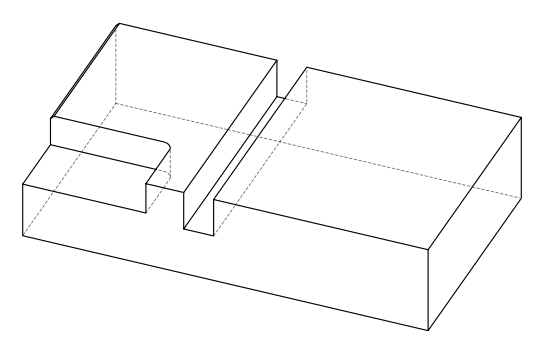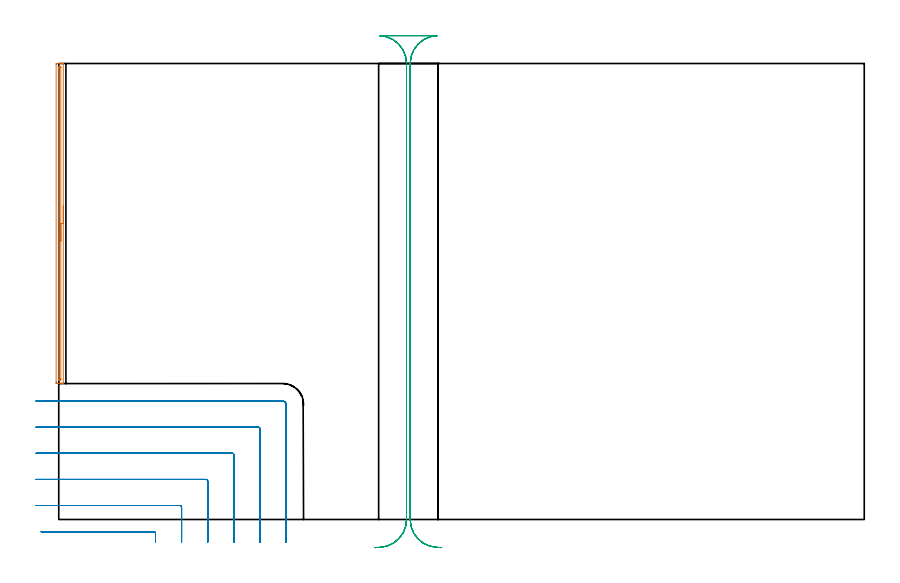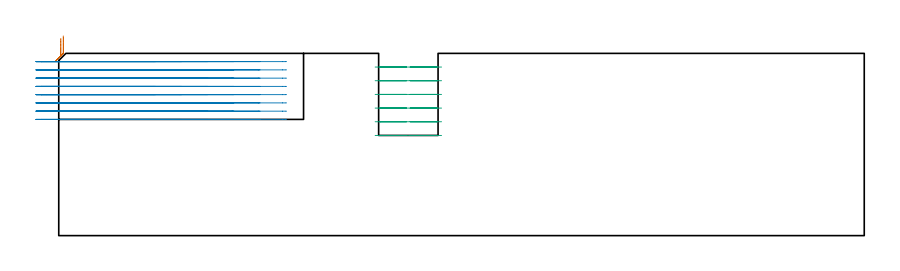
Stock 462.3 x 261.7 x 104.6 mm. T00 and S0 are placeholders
(PLAN: 3 operations, 2 tool changes, 26.8 min)
(1 AREA_MILL | FG_CHAMFER_SURFACE | UGT0205_001 | 3.1 min | 1567 mm3)
(2 MILL_CORNER_NOTCH_RECTANGULAR | CORNER_NOTCH_RECTANGULAR | UGT0201_094 | Follow Part, ap 5, ae 75% | 15.69 min | 414197 mm3)
(3 MILL_RECTANGULAR_SLOT | SLOT_RECTANGULAR | UGT0201_004 | Follow Part, ap 8, ae 75% | 8.02 min | 420324 mm3)
(TOOL UGT0205_001 | Chamfer Mill 20 x 3 x 45 deg. | D20 FL50 Z2)
(TOOL UGT0201_094 | End mill 20 mm | D20 FL38 Z4)
(TOOL UGT0201_004 | End Mill 32 mm | D32 FL53 Z6)
(OP 1 AREA_MILL)
G17 G21 G94 G90
T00 M6
G54
G17 G0 G90 X2.6 Y179.85 S1061 M3
G43 Z114.6 H0
G94 G1 Y179.812 Z113.728 F250.
Y179.698 Z112.863
Y179.509 Z112.012
Y179.247 Z111.18
Y178.913 Z110.374
Y178.51 Z109.6
Y178.042 Z108.864
Y177.51 Z108.172
Y176.921 Z107.529
Y176.278 Z106.939
Y175.586 Z106.408
Y174.85 Z105.94
Y174.076 Z105.537
Y173.27 Z105.203
Y172.438 Z104.941
Y171.586 Z104.752
Y170.722 Z104.638
Y169.85 Z104.6
Y78.184
X2.597 Y78.01 Z104.588
X2.475 Y78.002 Z104.467
X2.347 Y78. Z104.346
X2.139 Z104.139
X1.421 Z103.416
X0.191 Z102.188
X-1.073 Z100.923
X-1.192 Y78.002 Z100.803
X-1.493 Y78.01 Z100.503
X-1.498 Y78.318 Z100.5
X-1.5 Y78.631
Y78.947
Y261.069
X-1.498 Y261.382
X-1.493 Y261.69 Z100.503
X-1.192 Y261.7 Z100.803
X-0.936 Z101.059
X-0.321 Z101.673
X1.062 Z103.058
X1.421 Z103.416
X2.139 Z104.139
X2.347 Z104.346
X2.475 Y261.698 Z104.467
X2.597 Y261.69 Z104.588
X2.6 Y261.516 Z104.6
Y169.85
X1.186 Z103.186
X1.185 Y80.662 Z103.185
X1.184 Y80.42 Z103.184
X1.18 Y80.094 Z103.18
X1.179 Y80.021 Z103.179
X1.095 Y80.01 Z103.095
X0.956 Y80.003 Z102.956
X0.55 Y80.001 Z102.55
X0.086 Y80.002 Z102.086
X-0.049 Y80.008 Z101.951
X-0.077 Y80.01 Z101.923
X-0.08 Y80.059 Z101.92
X-0.083 Y80.176 Z101.917
X-0.085 Y80.42 Z101.915
Y259.038
X-0.084 Y259.28 Z101.916
X-0.081 Y259.606 Z101.919
X-0.079 Y259.679 Z101.921
X0.005 Y259.69 Z102.005
X0.144 Y259.697 Z102.144
X0.55 Y259.699 Z102.55
X1.014 Y259.698 Z103.014
X1.149 Y259.692 Z103.149
X1.177 Y259.69 Z103.177
X1.179 Y259.641 Z103.179
X1.183 Y259.524 Z103.183
X1.185 Y259.28 Z103.185
X1.186 Y169.85 Z103.186
Y168.978 Z103.224
Y168.114 Z103.338
Y167.262 Z103.526
Y166.43 Z103.789
Y165.624 Z104.123
Y164.85 Z104.525
Y164.114 Z104.994
Y163.422 Z105.525
Y162.779 Z106.115
Y162.19 Z106.758
Y161.658 Z107.45
Y161.19 Z108.186
Y160.787 Z108.96
Y160.453 Z109.765
Y160.191 Z110.598
Y160.002 Z111.449
Y159.888 Z112.314
Y159.85 Z113.186
G0 Z114.6
M5
M2
(OP 2 MILL_CORNER_NOTCH_RECTANGULAR)
G17 G21 G94 G90
T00 M6
G54
G17 G0 G90 X55.5 Y-13. S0 M3
G43 Z114.6 H0
Z99.862
G94 G1 Y-10. F250.
Y-7.993 F500.
G3 X54.507 Y-7. R1.
G1 X-7.141
X-10.141 F250.
G0 Z114.6
X70.5 Y-13.
Z99.862
G1 Y-10.
Y7.006 F500.
G3 X69.506 Y8. R1.
G1 X-10.
X-13. F250.
G0 Z114.6
X85.5 Y-13.
Z99.862
G1 Y-10.
Y22.006 F500.
G3 X84.506 Y23. R1.
G1 X-10.
X-13. F250.
G0 Z114.6
X100.5 Y-13.
Z99.862
G1 Y-10.
Y37.005 F500.
G3 X99.505 Y38. R1.
G1 X-10.
X-13. F250.
G0 Z114.6
X115.5 Y-13.
Z99.862
G1 Y-10.
Y52.005 F500.
G3 X114.505 Y53. R1.
G1 X-10.
X-13. F250.
G0 Z114.6
X130.5 Y-13.
Z99.862
G1 Y-10.
Y66. F500.
G3 X128.5 Y68. R2.
G1 X-10.
X-13. F250.
G0 Z114.6
X55.5 Y-13.
Z95.125
G1 Y-10.
Y-7.993 F500.
G3 X54.507 Y-7. R1.
G1 X-7.141
X-10.141 F250.
G0 Z114.6
X70.5 Y-13.
Z95.125
G1 Y-10.
Y7.006 F500.
G3 X69.506 Y8. R1.
G1 X-10.
X-13. F250.
G0 Z114.6
X85.5 Y-13.
Z95.125
G1 Y-10.
Y22.006 F500.
G3 X84.506 Y23. R1.
G1 X-10.
X-13. F250.
G0 Z114.6
X100.5 Y-13.
Z95.125
G1 Y-10.
Y37.005 F500.
G3 X99.505 Y38. R1.
G1 X-10.
X-13. F250.
G0 Z114.6
X115.5 Y-13.
Z95.125
G1 Y-10.
Y52.005 F500.
G3 X114.505 Y53. R1.
G1 X-10.
X-13. F250.
G0 Z114.6
X130.5 Y-13.
Z95.125
G1 Y-10.
Y66. F500.
G3 X128.5 Y68. R2.
G1 X-10.
X-13. F250.
G0 Z114.6
X55.5 Y-13.
Z90.387
G1 Y-10.
Y-7.993 F500.
G3 X54.507 Y-7. R1.
G1 X-7.141
X-10.141 F250.
G0 Z114.6
X70.5 Y-13.
Z90.387
G1 Y-10.
Y7.006 F500.
G3 X69.506 Y8. R1.
G1 X-10.
X-13. F250.
G0 Z114.6
X85.5 Y-13.
Z90.387
G1 Y-10.
Y22.006 F500.
G3 X84.506 Y23. R1.
G1 X-10.
X-13. F250.
G0 Z114.6
X100.5 Y-13.
Z90.387
G1 Y-10.
Y37.005 F500.
G3 X99.505 Y38. R1.
G1 X-10.
X-13. F250.
G0 Z114.6
X115.5 Y-13.
Z90.387
G1 Y-10.
Y52.005 F500.
G3 X114.505 Y53. R1.
G1 X-10.
X-13. F250.
G0 Z114.6
X130.5 Y-13.
Z90.387
G1 Y-10.
Y66. F500.
G3 X128.5 Y68. R2.
G1 X-10.
X-13. F250.
G0 Z114.6
X55.5 Y-13.
Z85.65
G1 Y-10.
Y-7.993 F500.
G3 X54.507 Y-7. R1.
G1 X-7.141
X-10.141 F250.
G0 Z114.6
X70.5 Y-13.
Z85.65
G1 Y-10.
Y7.006 F500.
G3 X69.506 Y8. R1.
G1 X-10.
X-13. F250.
G0 Z114.6
X85.5 Y-13.
Z85.65
G1 Y-10.
Y22.006 F500.
G3 X84.506 Y23. R1.
G1 X-10.
X-13. F250.
G0 Z114.6
X100.5 Y-13.
Z85.65
G1 Y-10.
Y37.005 F500.
G3 X99.505 Y38. R1.
G1 X-10.
X-13. F250.
G0 Z114.6
X115.5 Y-13.
Z85.65
G1 Y-10.
Y52.005 F500.
G3 X114.505 Y53. R1.
G1 X-10.
X-13. F250.
G0 Z114.6
X130.5 Y-13.
Z85.65
G1 Y-10.
Y66. F500.
G3 X128.5 Y68. R2.
G1 X-10.
X-13. F250.
G0 Z114.6
X55.5 Y-13.
Z80.912
G1 Y-10.
Y-7.993 F500.
G3 X54.507 Y-7. R1.
G1 X-7.141
X-10.141 F250.
G0 Z114.6
X70.5 Y-13.
Z80.912
G1 Y-10.
Y7.006 F500.
G3 X69.506 Y8. R1.
G1 X-10.
X-13. F250.
G0 Z114.6
X85.5 Y-13.
Z80.912
G1 Y-10.
Y22.006 F500.
G3 X84.506 Y23. R1.
G1 X-10.
X-13. F250.
G0 Z114.6
X100.5 Y-13.
Z80.912
G1 Y-10.
Y37.005 F500.
G3 X99.505 Y38. R1.
G1 X-10.
X-13. F250.
G0 Z114.6
X115.5 Y-13.
Z80.912
G1 Y-10.
Y52.005 F500.
G3 X114.505 Y53. R1.
G1 X-10.
X-13. F250.
G0 Z114.6
X130.5 Y-13.
Z80.912
G1 Y-10.
Y66. F500.
G3 X128.5 Y68. R2.
G1 X-10.
X-13. F250.
G0 Z114.6
X55.5 Y-13.
Z76.175
G1 Y-10.
Y-7.993 F500.
G3 X54.507 Y-7. R1.
G1 X-7.141
X-10.141 F250.
G0 Z114.6
X70.5 Y-13.
Z76.175
G1 Y-10.
Y7.006 F500.
G3 X69.506 Y8. R1.
G1 X-10.
X-13. F250.
G0 Z114.6
X85.5 Y-13.
Z76.175
G1 Y-10.
Y22.006 F500.
G3 X84.506 Y23. R1.
G1 X-10.
X-13. F250.
G0 Z114.6
X100.5 Y-13.
Z76.175
G1 Y-10.
Y37.005 F500.
G3 X99.505 Y38. R1.
G1 X-10.
X-13. F250.
G0 Z114.6
X115.5 Y-13.
Z76.175
G1 Y-10.
Y52.005 F500.
G3 X114.505 Y53. R1.
G1 X-10.
X-13. F250.
G0 Z114.6
X130.5 Y-13.
Z76.175
G1 Y-10.
Y66. F500.
G3 X128.5 Y68. R2.
G1 X-10.
X-13. F250.
G0 Z114.6
X55.5 Y-13.
Z71.437
G1 Y-10.
Y-7.993 F500.
G3 X54.507 Y-7. R1.
G1 X-7.141
X-10.141 F250.
G0 Z114.6
X70.5 Y-13.
Z71.437
G1 Y-10.
Y7.006 F500.
G3 X69.506 Y8. R1.
G1 X-10.
X-13. F250.
G0 Z114.6
X85.5 Y-13.
Z71.437
G1 Y-10.
Y22.006 F500.
G3 X84.506 Y23. R1.
G1 X-10.
X-13. F250.
G0 Z114.6
X100.5 Y-13.
Z71.437
G1 Y-10.
Y37.005 F500.
G3 X99.505 Y38. R1.
G1 X-10.
X-13. F250.
G0 Z114.6
X115.5 Y-13.
Z71.437
G1 Y-10.
Y52.005 F500.
G3 X114.505 Y53. R1.
G1 X-10.
X-13. F250.
G0 Z114.6
X130.5 Y-13.
Z71.437
G1 Y-10.
Y66. F500.
G3 X128.5 Y68. R2.
G1 X-10.
X-13. F250.
G0 Z114.6
X55.5 Y-13.
Z66.7
G1 Y-10.
Y-7.993 F500.
G3 X54.507 Y-7. R1.
G1 X-7.141
X-10.141 F250.
G0 Z114.6
X70.5 Y-13.
Z66.7
G1 Y-10.
Y7.006 F500.
G3 X69.506 Y8. R1.
G1 X-10.
X-13. F250.
G0 Z114.6
X85.5 Y-13.
Z66.7
G1 Y-10.
Y22.006 F500.
G3 X84.506 Y23. R1.
G1 X-10.
X-13. F250.
G0 Z114.6
X100.5 Y-13.
Z66.7
G1 Y-10.
Y37.005 F500.
G3 X99.505 Y38. R1.
G1 X-10.
X-13. F250.
G0 Z114.6
X115.5 Y-13.
Z66.7
G1 Y-10.
Y52.005 F500.
G3 X114.505 Y53. R1.
G1 X-10.
X-13. F250.
G0 Z114.6
X130.5 Y-13.
Z66.7
G1 Y-10.
Y66. F500.
G3 X128.5 Y68. R2.
G1 X-10.
X-13. F250.
G0 Z114.6
M5
M2
(OP 3 MILL_RECTANGULAR_SLOT)
G17 G21 G94 G90
T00 M6
G54
G17 G0 G90 X219.715 Y-16.154 S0 M3
G43 Z114.6 H0
Z96.75
G94 G1 X216.721 Y-15.97 F250.
G2 X201.7 Y0. R16. F500.
G1 Y261.7
G2 X217.134 Y277.69 R16.
G1 Y277.7
X184.166
Y277.69
G2 X199.6 Y261.7 R16.
G1 Y0.
G2 X184.579 Y-15.97 R16.
G1 X181.585 Y-16.154 F250.
G0 X219.715 Z88.9
G1 X216.721 Y-15.97
G2 X201.7 Y0. R16. F500.
G1 Y261.7
G2 X217.134 Y277.69 R16.
G1 Y277.7
X184.166
Y277.69
G2 X199.6 Y261.7 R16.
G1 Y0.
G2 X184.579 Y-15.97 R16.
G1 X181.585 Y-16.154 F250.
G0 X219.715 Z81.05
G1 X216.721 Y-15.97
G2 X201.7 Y0. R16. F500.
G1 Y261.7
G2 X217.134 Y277.69 R16.
G1 Y277.7
X184.166
Y277.69
G2 X199.6 Y261.7 R16.
G1 Y0.
G2 X184.579 Y-15.97 R16.
G1 X181.585 Y-16.154 F250.
G0 X219.715 Z73.2
G1 X216.721 Y-15.97
G2 X201.7 Y0. R16. F500.
G1 Y261.7
G2 X217.134 Y277.69 R16.
G1 Y277.7
X184.166
Y277.69
G2 X199.6 Y261.7 R16.
G1 Y0.
G2 X184.579 Y-15.97 R16.
G1 X181.585 Y-16.154 F250.
G0 X219.715 Z65.35
G1 X216.721 Y-15.97
G2 X201.7 Y0. R16. F500.
G1 Y261.7
G2 X217.134 Y277.69 R16.
G1 Y277.7
X184.166
Y277.69
G2 X199.6 Y261.7 R16.
G1 Y0.
G2 X184.579 Y-15.97 R16.
G1 X181.585 Y-16.154 F250.
G0 X219.715 Z57.5
G1 X216.721 Y-15.97
G2 X201.7 Y0. R16. F500.
G1 Y261.7
G2 X217.134 Y277.69 R16.
G1 Y277.7
X184.166
Y277.69
G2 X199.6 Y261.7 R16.
G1 Y0.
G2 X184.579 Y-15.97 R16.
G1 X181.585 Y-16.154 F250.
G0 Z114.6
M5
M2
